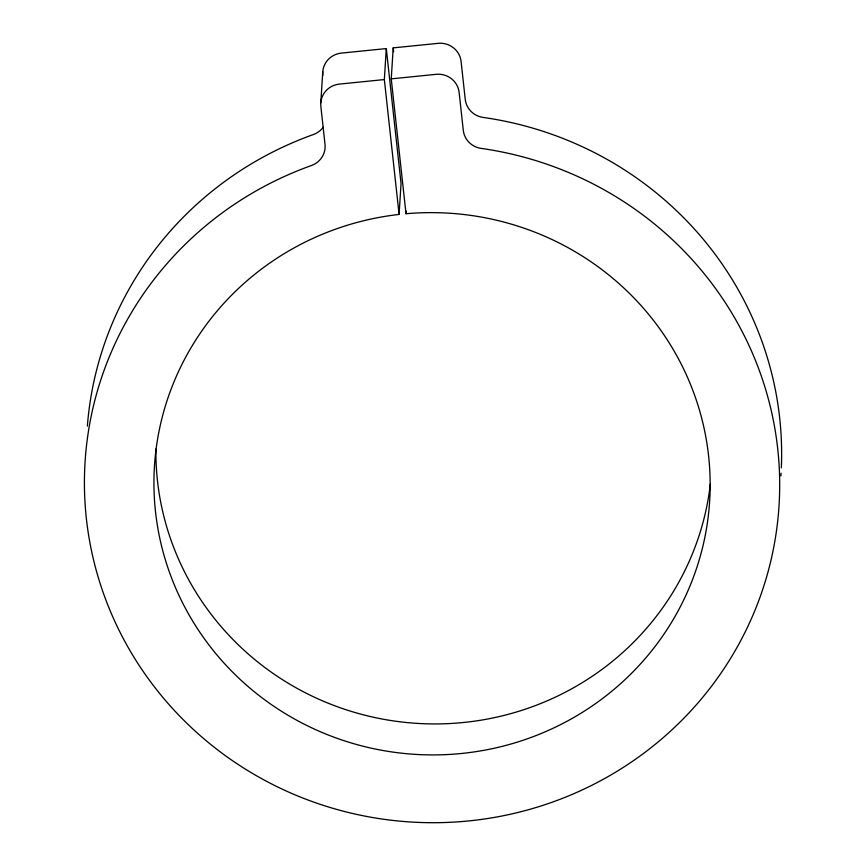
<?xml version="1.0" encoding="UTF-8"?>
<svg xmlns="http://www.w3.org/2000/svg" width="866" height="866" viewBox="0 0 866 866"><rect width="100%" height="100%" fill="white"/><g stroke="black" fill="none" stroke-linecap="round" stroke-linejoin="round"><path stroke-width="1.3" d="M320.81 102.697L322.758 71.716M781.338 467.867A347.667 338.898 3.6 0 0 483.033 117.397A20.86 20.329 3.6 0 1 465.237 99.363L461.091 61.475A20.86 20.329 3.6 0 0 438.131 43.343L393.207 47.879L391.248 78.86L406.013 213.74A278.138 271.112 3.6 0 1 685.818 595.494A278.138 271.112 3.6 0 1 207.992 643.698A278.138 271.112 3.6 0 1 399.096 214.432L384.342 79.564L386.29 48.572L341.345 53.107A20.86 20.329 3.6 0 0 322.812 75.429M399.096 214.432L401.045 183.451L386.29 48.572M406.013 213.74L406.176 211.044M384.342 79.564L339.396 84.099A20.86 20.329 3.6 0 0 320.864 106.421L325.01 144.308A20.86 20.329 3.6 0 1 311.5 165.493A347.667 338.898 3.6 0 0 168.989 704.523A347.667 338.898 3.6 0 0 737.15 647.183A347.667 338.898 3.6 0 0 481.085 148.378A20.86 20.329 3.6 0 1 463.288 130.355L459.142 92.467A20.86 20.329 3.6 0 0 436.183 74.324L391.248 78.86M393.207 47.879L393.629 51.765M323.289 127.15A20.86 20.329 3.6 0 1 313.46 134.511A347.667 338.898 3.6 0 0 87.358 426.104M781.067 473.237A347.667 338.898 3.6 0 1 780.905 475.91M710.369 483.942A278.138 271.112 3.6 0 1 416.947 723.37A278.138 271.112 3.6 0 1 155.912 448.999"/></g></svg>
